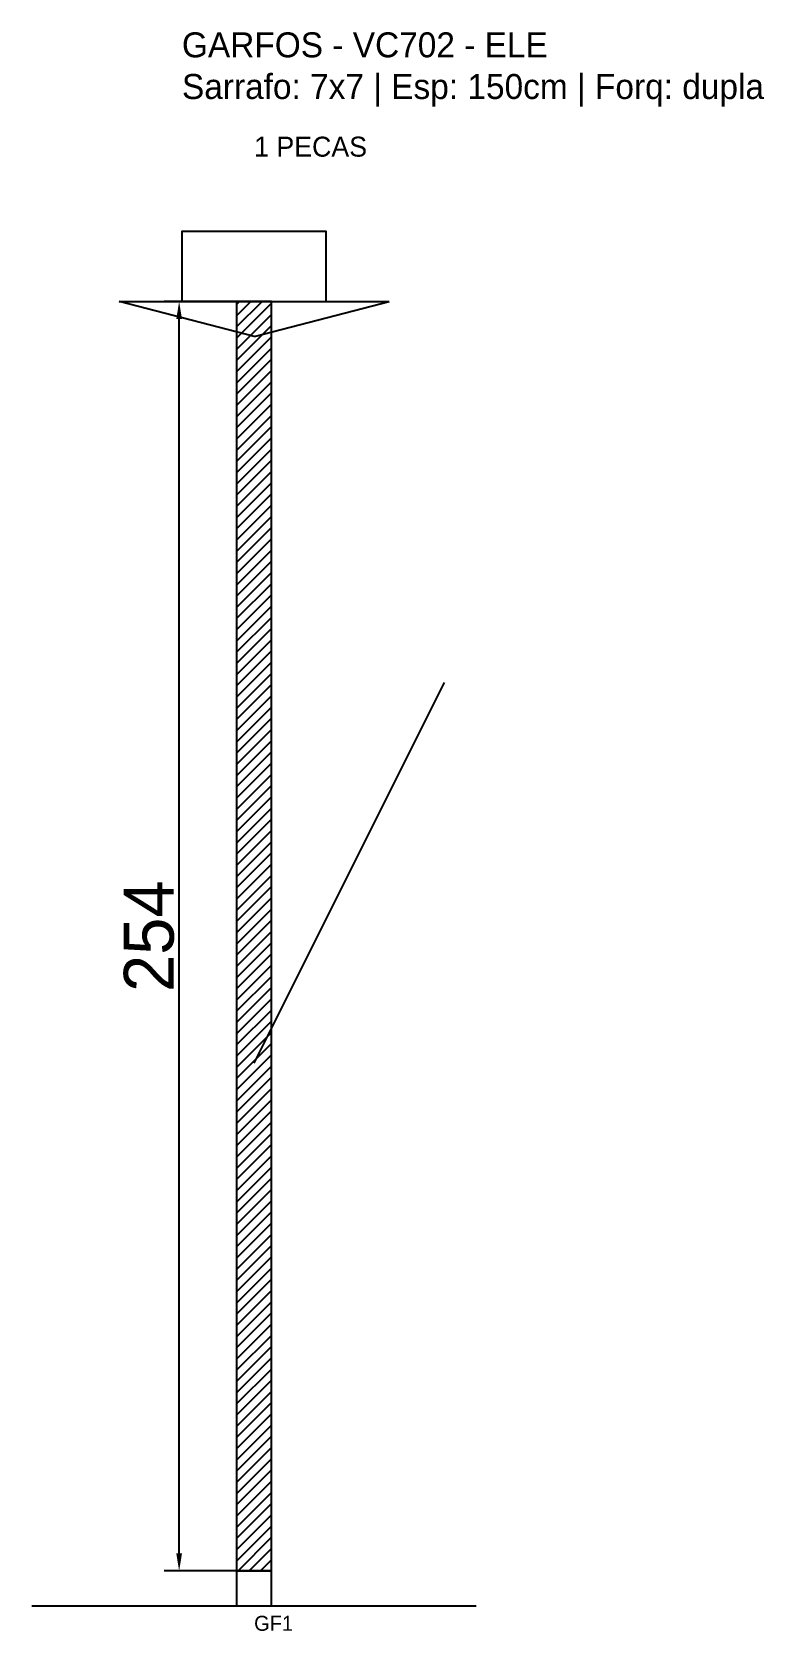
# Model space of a CAD drawing. Header units: metres. Extents: x -30 to 116, y -12 to 308.
import ezdxf

# ---------------------------------------------------------------- set-up
doc = ezdxf.new("R2010")
doc.units = ezdxf.units.M
for name, color, linetype in [('BARRA_ANCORAGEM', 1, 'Continuous'), ('COTA', 241, 'Continuous'), ('GARFOS OK', 3, 'Continuous'), ('NOME DA VIGA', 6, 'Continuous'), ('SARR_7x7', 40, 'Continuous'), ('VIGAS', 3, 'Continuous')]:
    doc.layers.add(name, color=color, linetype=linetype)
doc.dimstyles.new('EZ DXF', dxfattribs={"dimtxt": 10, "dimasz": 3.5, "dimexe": 3, "dimexo": 1.5, "dimgap": 1, "dimtad": 1, "dimdec": 1, "dimdsep": 46, "dimcen": 2.5, "dimazin": 3, "dimtfac": 1, "dimtmove": 0, "dimatfit": 3})

msp = doc.modelspace()

# ---------------------------------------------------------------- hatches: boundary and pattern name
at = {"layer": 'COTA'}
h = msp.add_hatch(dxfattribs=at)
h.set_pattern_fill('ANSI31', scale=0.5)
h.paths.add_polyline_path([(10.94, 0), (17.94, 0), (17.94, 254), (10.94, 254)])

# ---------------------------------------------------------------- linework, layer by layer
at = {"layer": 'BARRA_ANCORAGEM'}
msp.add_line((14.44, 101.6), (52.54, 177.8), dxfattribs=at)
at = {"layer": 'GARFOS OK'}
for p, q in [((14.44, 247), (-12.56, 254)), ((-12.56, 254), (41.44, 254)), ((14.44, 247), (41.44, 254))]:
    msp.add_line(p, q, dxfattribs=at)
at = {"layer": 'GARFOS OK', "linetype": 'CONTINUOUS'}
msp.add_line((-30, -7), (58.88, -7), dxfattribs=at)
at = {"layer": 'GARFOS OK'}
msp.add_lwpolyline([(10.94, 0), (17.94, 0), (17.94, 254), (10.94, 254), (10.94, 0)], dxfattribs=at)
at = {"layer": 'SARR_7x7'}
msp.add_lwpolyline([(10.94, -7), (17.94, -7), (17.94, 0), (10.94, 0), (10.94, -7)], dxfattribs=at)
at = {"layer": 'VIGAS'}
msp.add_lwpolyline([(0, 254), (28.88, 254), (28.88, 268), (0, 268), (0, 254)], dxfattribs=at)

# ---------------------------------------------------------------- texts
at = {"layer": 'NOME DA VIGA'}
for s, height, p in [('1 PECAS', 4, (14.44, 283)), ('GF1', 3, (14.44, -12))]:
    msp.add_text(s, height=height, dxfattribs=at).set_placement(p)
at = {"layer": 'NOME DA VIGA', "insert": (0, 293), "char_height": 5, "attachment_point": 7}
msp.add_mtext('GARFOS - VC702 - ELE\\PSarrafo: 7x7 | Esp: 150cm | Forq: dupla', dxfattribs=at)

# ---------------------------------------------------------------- dimensions: what is measured, and where the dimension line sits
at = {"layer": 'COTA'}
msp.add_linear_dim(base=(-0.56, 0), p1=(14.44, 0), p2=(14.44, 254), angle=90, dimstyle='EZ DXF', dxfattribs=at).render()

doc.saveas('drawing.dxf')
